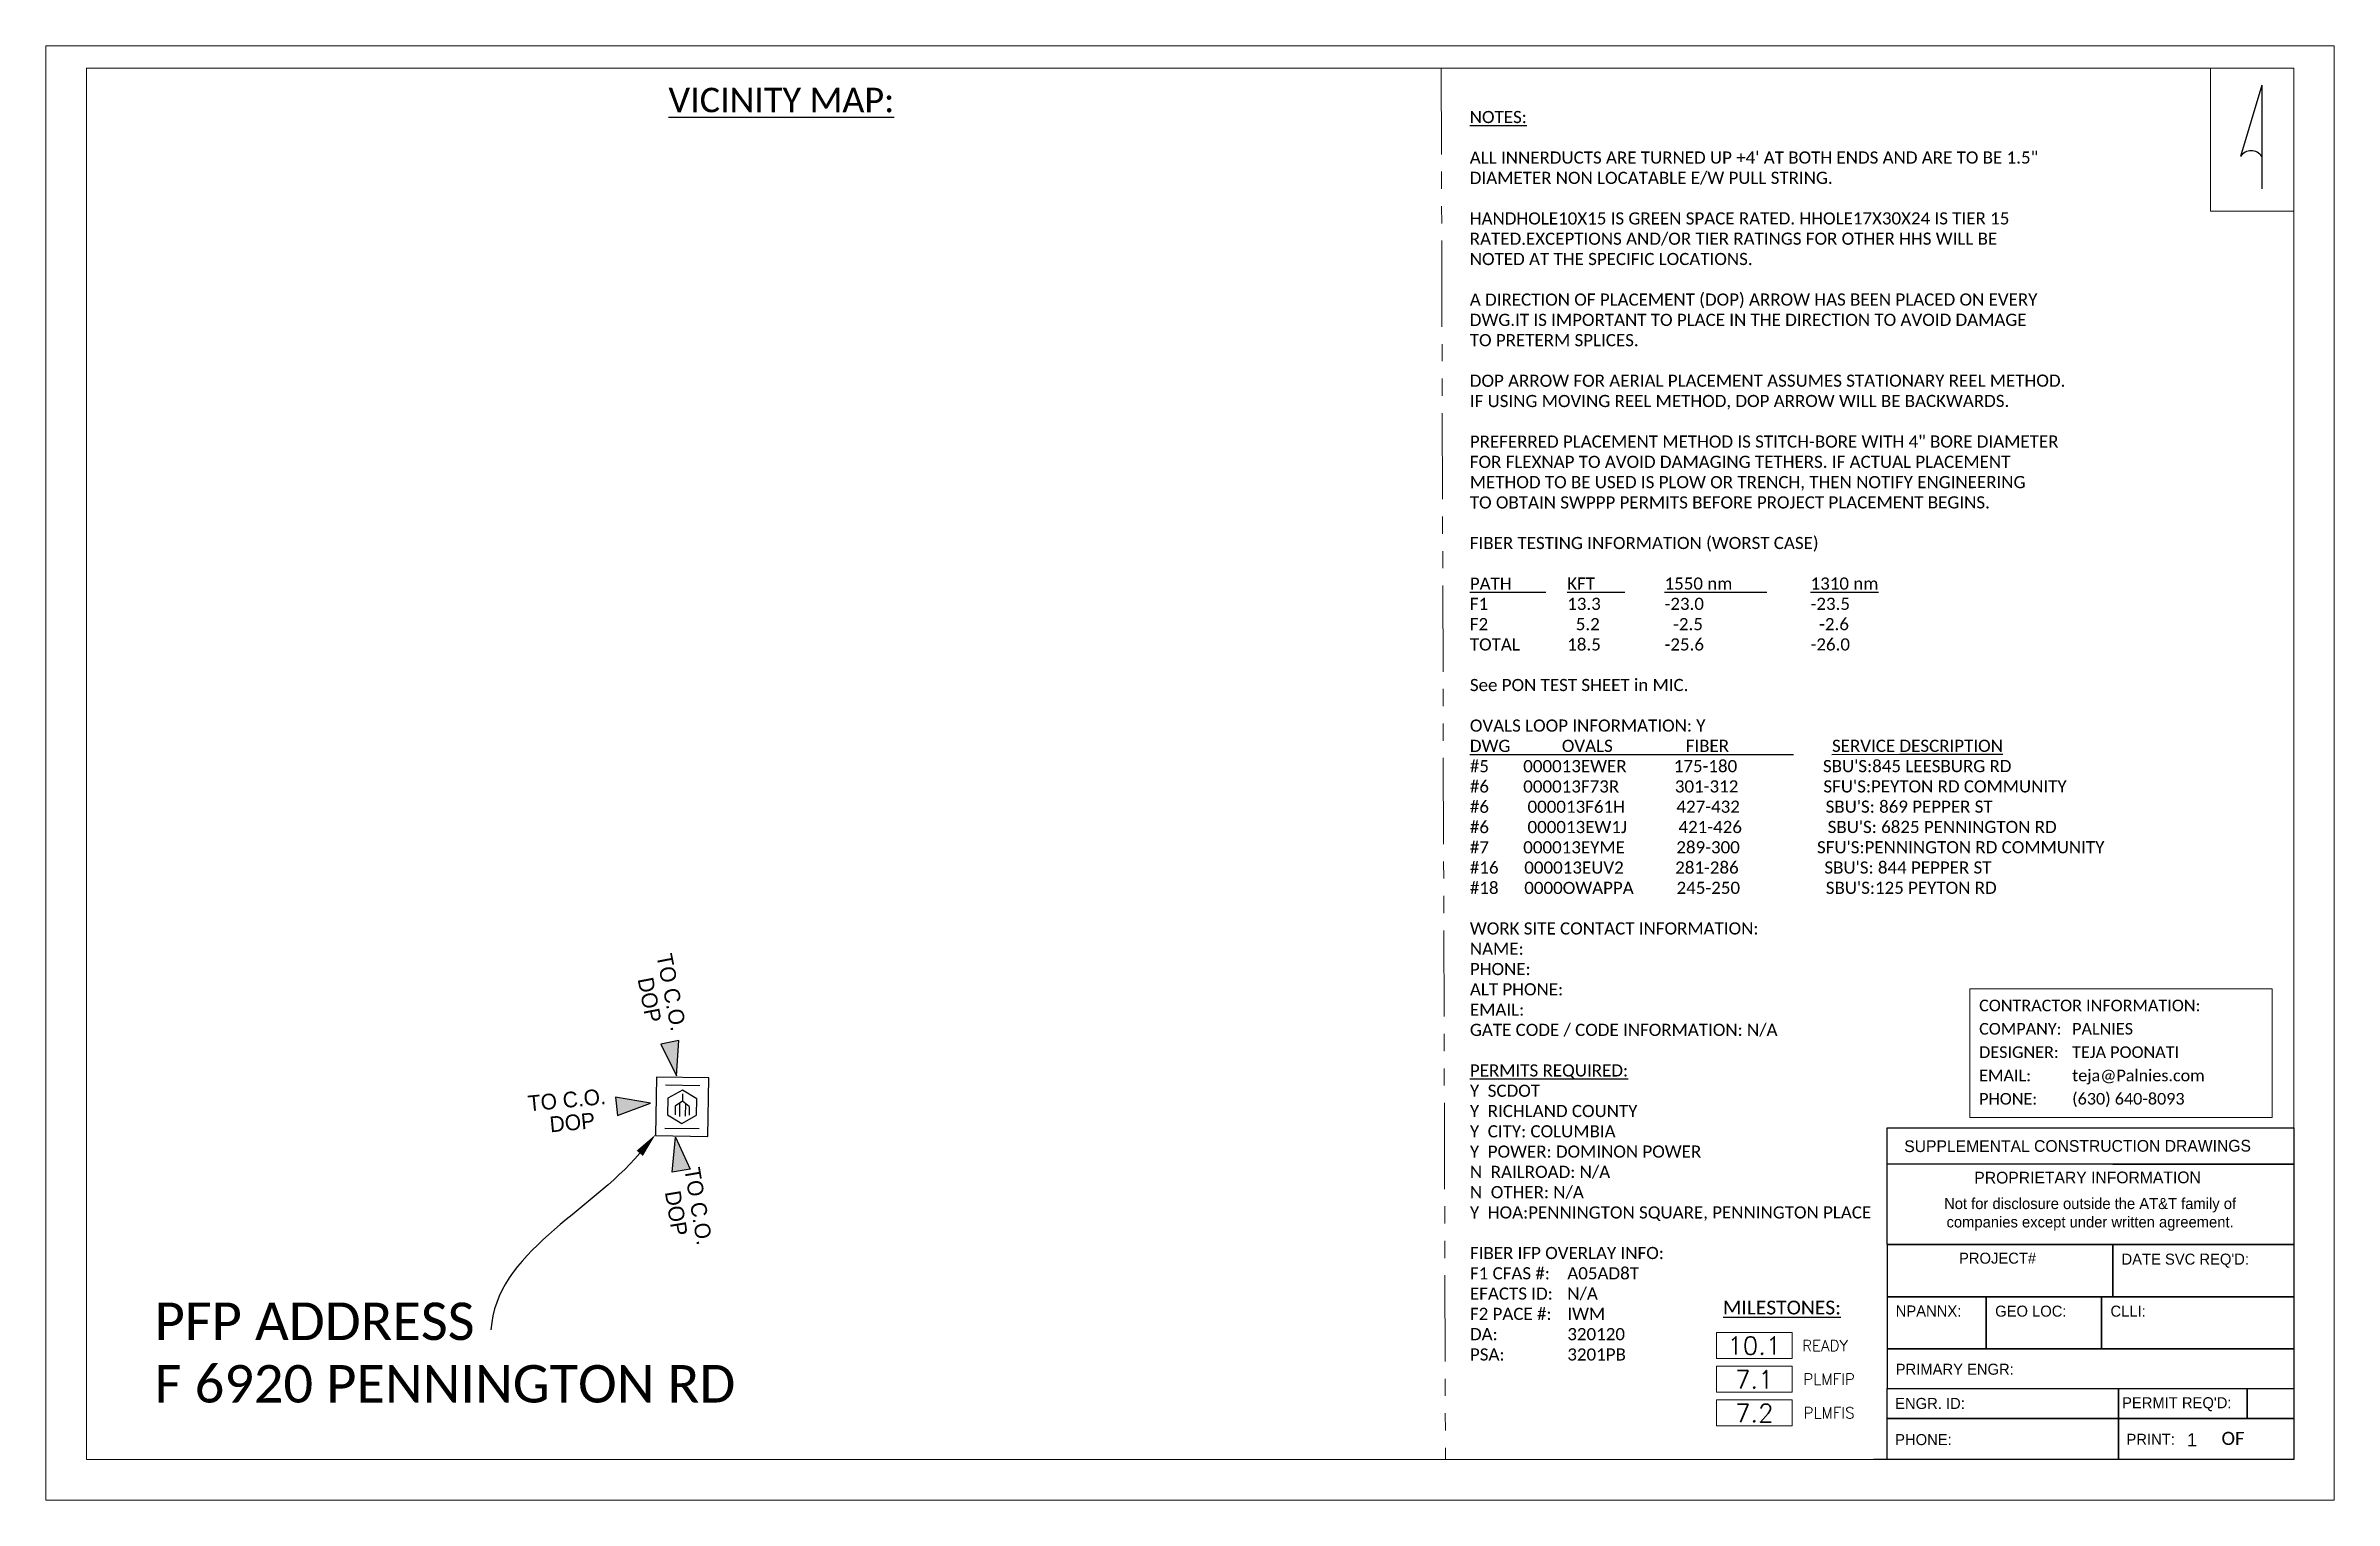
# Paper-space layout '1' of a CAD drawing. Header units: inches. Extents: x 1.3 to 17.9, y 1 to 11.6.
import ezdxf
from ezdxf import colors
from ezdxf.entities.mleader import LeaderData, LeaderLine
from ezdxf.enums import TextEntityAlignment as Align
from ezdxf.lldxf.tags import DXFTag
from ezdxf.math import Vec2, Vec3

# ---------------------------------------------------------------- set-up
doc = ezdxf.new("R2010")
doc.units = ezdxf.units.IN
doc.header["$MEASUREMENT"] = 0
doc.linetypes.add('ACAD_ISO02W100', pattern=[15, 12, -3])
doc.linetypes.add('PHANTOM2', pattern=[1.25, 0.625, -0.125, 0.125, -0.125, 0.125, -0.125])
for name, color, linetype, lineweight in [('Level 63', 7, 'Continuous', 0), ('Loops', 1, 'Continuous', 0), ('MISC', 7, 'Continuous', 0), ('ROW', 102, 'ACAD_ISO02W100', 20), ('Schematic', 7, 'Continuous', 0), ('TEXT', 7, 'Continuous', 0), ('unk 2 (def)', 7, 'Continuous', 0), ('z Level 63', 7, 'Continuous', 0)]:
    doc.layers.add(name, color=color, linetype=linetype, lineweight=lineweight)
for name, color, linetype in [('PFP', 1, 'Continuous'), ('STREET NAMES', 250, 'Continuous'), ('TO CO', 7, 'Continuous'), ('USE TEXT', 1, 'Continuous')]:
    doc.layers.add(name, color=color, linetype=linetype)
doc.styles.add('Annotative', font='arial.ttf')
doc.styles.add('calibri', font='calibri.ttf')
doc.styles.add('Legend', font='calibri.ttf')
doc.styles.add('MtXpl_Courier_New', font='cour.ttf')
doc.styles.get("Standard").update_dxf_attribs({"font": 'arial.ttf'})
doc.styles.add('Styletxt', font='txt.shx')
doc.styles.add('TelcoFixed', font='dgn000.shx', dxfattribs={"height": 108})
tags = doc.linetypes.add('BUR', pattern='A,4.693196,-0.073857,["B",Standard,S=0.5,R=0,X=0,Y=-0.25],-0.553701,4.679246', length=10).pattern_tags.tags
tags[6] = DXFTag(74, 10)

# ---------------------------------------------------------------- blocks, each defined once
blk = doc.blocks.new('ATTSW_NORTH1')
at = {"layer": 'z Level 63', "color": 0, "linetype": 'Continuous', "lineweight": -2, "ltscale": 800.0016}
for q in [(-1458, -1329), (0, -3559)]:
    blk.add_line((0, 3559), q, dxfattribs=at)
blk.add_arc((-729, -1826), 882, 34.29789, 145.70211, dxfattribs=at)
blk = doc.blocks.new('*U420')
for p, q in [((13.348, 1.853), (13.348, 2.701)), ((13.348, 2.701), (16.296, 2.701)), ((16.296, 2.701), (16.296, 1.853)), ((16.296, 2.436), (13.348, 2.436)), ((14.986, 2.436), (16.296, 2.436)), ((13.348, 1.853), (14.986, 1.853)), ((16.296, 1.853), (13.348, 1.853)), ((13.348, 1.853), (13.348, 1.475)), ((14.986, 1.475), (14.986, 1.853)), ((14.986, 1.853), (16.296, 1.853)), ((14.986, 1.853), (14.986, 1.475)), ((16.296, 1.853), (16.296, 1.475)), ((13.348, 1.475), (14.067, 1.475)), ((13.348, 1.475), (13.348, 1.098)), ((14.986, 1.475), (13.348, 1.475)), ((14.067, 1.098), (14.067, 1.475)), ((14.067, 1.475), (14.902, 1.475)), ((14.067, 1.475), (14.067, 1.098)), ((14.902, 1.475), (14.902, 1.098)), ((14.902, 1.098), (14.902, 1.475)), ((14.902, 1.475), (16.296, 1.475)), ((16.296, 1.475), (14.986, 1.475)), ((16.296, 1.475), (16.296, 1.098)), ((13.348, 1.098), (13.348, 0.811)), ((14.067, 1.098), (13.348, 1.098)), ((13.348, 1.098), (16.296, 1.098)), ((14.902, 1.098), (14.067, 1.098)), ((16.296, 1.098), (14.902, 1.098)), ((16.296, 1.098), (16.296, 0.811)), ((13.348, 0.811), (16.296, 0.811)), ((13.348, 0.592), (13.348, 0.811)), ((13.348, 0.811), (15.025, 0.811)), ((15.025, 0.811), (15.958, 0.811)), ((15.025, 0.811), (15.025, 0.592)), ((15.025, 0.592), (15.025, 0.811)), ((15.958, 0.811), (16.296, 0.811)), ((15.958, 0.592), (15.958, 0.811)), ((15.958, 0.811), (15.958, 0.592)), ((16.296, 0.811), (16.296, 0.592)), ((13.348, 0.295), (13.348, 0.592)), ((13.348, 0.592), (15.025, 0.592)), ((15.025, 0.592), (13.348, 0.592)), ((15.025, 0.592), (15.958, 0.592)), ((16.296, 0.592), (15.025, 0.592)), ((15.025, 0.592), (15.025, 0.295)), ((15.025, 0.295), (15.025, 0.592)), ((15.958, 0.592), (16.296, 0.592)), ((16.296, 0.592), (16.296, 0.295)), ((15.025, 0.295), (13.348, 0.295)), ((16.296, 0.295), (15.025, 0.295))]:
    blk.add_line(p, q)
at = {"layer": 'z Level 63', "color": 7, "linetype": 'Continuous', "lineweight": 0, "flags": 128}
blk.add_lwpolyline([(0, 10.543), (16.59, 10.543), (16.59, 0), (0, 0), (0, 10.543)], dxfattribs=at)
at = {"layer": 'z Level 63', "color": 7, "linetype": 'Continuous', "lineweight": 0}
for points in [[(0.295, 10.38), (16.296, 10.38), (16.296, 1.853), (16.296, 0.295), (13.348, 0.295), (0.295, 0.295)], [(15.694, 10.38), (16.296, 10.38), (16.296, 9.345), (15.694, 9.345)]]:
    blk.add_lwpolyline(points, close=True, dxfattribs=at)
at = {"layer": 'unk 2 (def)', "color": 7, "linetype": 'Continuous', "lineweight": 30, "ltscale": 100, "xscale": 0.0001058182743603506, "yscale": 0.0001058182743603506, "zscale": 0.0001058182743603506}
blk.add_blockref('ATTSW_NORTH1', (16.065, 9.882), dxfattribs=at)
at = {"color": 18, "lineweight": 30, "true_color": 0x000000, "style": 'TelcoFixed'}
for s, p in [('SUPPLEMENTAL CONSTRUCTION DRAWINGS', (13.473, 2.524)), ('PROPRIETARY INFORMATION', (13.981, 2.296))]:
    blk.add_text(s, height=0.085, rotation=0.085, dxfattribs=at).set_placement(p)
at = {"color": 18, "lineweight": 20, "true_color": 0x000000, "style": 'TelcoFixed'}
for s, p in [('PROJECT#', (13.87, 1.715)), ("DATE SVC REQ'D:", (15.048, 1.708)), ('NPANNX:', (13.411, 1.332)), ('GEO LOC:', (14.132, 1.331)), ('CLLI:', (14.968, 1.331)), ('PRIMARY ENGR:', (13.411, 0.91)), ('ENGR. ID:', (13.407, 0.662)), ("PERMIT REQ'D:", (15.052, 0.667)), ('PHONE:', (13.407, 0.4)), ('PRINT:', (15.084, 0.402))]:
    blk.add_text(s, height=0.08, dxfattribs=at).set_placement(p)
at = {"color": 18, "lineweight": 25, "true_color": 0x000000, "insert": (13.371, 2.191), "char_height": 0.08, "width": 2.89823, "attachment_point": 1, "style": 'TelcoFixed'}
blk.add_mtext('\\pxqc;Not for disclosure outside the AT&T family of\\Pcompanies except under written agreement.', dxfattribs=at)
at = {"color": 18, "lineweight": 50, "true_color": 0x000000, "insert": (15.773, 0.496), "char_height": 0.095, "attachment_point": 1, "style": 'calibri'}
blk.add_mtext_dynamic_manual_height_columns('OF', width=0.21385, gutter_width=0.475, heights=[0.103], dxfattribs=at)
at = {"color": 18, "lineweight": 50, "true_color": 0x000000, "style": 'MtXpl_Courier_New', "flags": 10}
blk.add_attdef('PROJECT_#', (13.832, 1.524), '', height=0.085, rotation=0.05, dxfattribs=at)
for tag, p in [('SVC_DATE', (15.237, 1.531)), ('GEO_LOC', (14.15, 1.148)), ('CLLI_REG', (15.293, 1.151)), ('PRIMARY_ENG', (14.521, 0.894)), ('ENGR_ID', (14.055, 0.657)), ('PERMIT_REQ', (16.015, 0.659)), ('PHONE_#', (13.927, 0.392)), ('TOTAL_PG', (15.987, 0.399))]:
    blk.add_attdef(tag, p, '', height=0.085, dxfattribs=at)
blk.add_attdef('NPANNX', text='', height=0.085, dxfattribs=at).set_placement((13.423, 1.242), align=Align.TOP_LEFT)
blk = doc.blocks.new('s')
at = {"color": 18, "linetype": 'Continuous', "lineweight": 30, "true_color": 0x000000}
for p, q in [((12.895, 9.213), (12.895, 9.388)), ((13.115, 9.214), (13.115, 9.389)), ((12.939, 9.301), (12.976, 9.301)), ((12.987, 9.287), (13.054, 9.287)), ((12.988, 9.317), (13.053, 9.317)), ((13.002, 9.337), (13.047, 9.337)), ((13.003, 9.265), (13.047, 9.265))]:
    blk.add_line(p, q, dxfattribs=at)
at = {"color": 18, "linetype": 'Continuous', "lineweight": 30, "true_color": 0x000000, "flags": 128}
for points in [[(13.154, 9.167), (13.154, 9.435), (12.854, 9.435), (12.855, 9.166), (13.154, 9.167)], [(13.09, 9.301), (13.047, 9.375), (12.962, 9.375), (12.919, 9.301), (12.962, 9.227), (13.047, 9.227), (13.09, 9.301)]]:
    blk.add_lwpolyline(points, close=True, dxfattribs=at)
blk.add_lwpolyline([(13.002, 9.337), (12.976, 9.301), (13.003, 9.265)], dxfattribs=at)
blk = doc.blocks.new('*U415')
h = blk.add_hatch(color=92)
h.dxf.hatch_style = 1
h.paths.add_polyline_path([(-150, 0), (56, 55), (56, -55)])
at = {"color": 92}
blk.add_lwpolyline([(-150, 0), (56, 55), (56, -55), (-150, 0)], close=True, dxfattribs=at)
at = {"color": 92, "lineweight": 30}
blk.add_lwpolyline([(580, 0, 0, 0, 0), (56, 0, 30, 0, 0), (0, 0, 0, 0, 0)], format="xyseb", dxfattribs=at)
at = {"color": 92, "lineweight": 30, "char_height": 95, "attachment_point": 1, "style": 'TelcoFixed'}
for s, insert in [('TO C.O.', (48, 115)), ('\\pxql;DOP', (167, -24))]:
    blk.add_mtext_dynamic_manual_height_columns(s, width=678.47, gutter_width=1, heights=[0], dxfattribs=dict(at, insert=insert))
blk = doc.blocks.new('*U414')
h = blk.add_hatch(color=92)
h.dxf.hatch_style = 1
h.paths.add_polyline_path([(150, 0), (-56, 55), (-56, -55)])
at = {"color": 92, "lineweight": 30}
blk.add_lwpolyline([(-580, 0, 0, 0, 0), (-56, 0, 30, 0, 0), (0, 0, 0, 0, 0)], format="xyseb", dxfattribs=at)
at = {"color": 92}
blk.add_lwpolyline([(150, 0), (-56, 55), (-56, -55), (150, 0)], close=True, dxfattribs=at)
at = {"color": 92, "lineweight": 30, "char_height": 95, "attachment_point": 1, "style": 'TelcoFixed'}
for s, insert in [('TO C.O.', (-588, 115)), ('\\pxql;DOP', (-469, -24))]:
    blk.add_mtext_dynamic_manual_height_columns(s, width=678.47, gutter_width=1, heights=[0], dxfattribs=dict(at, insert=insert))

psp = doc.layouts.new('1')

# ---------------------------------------------------------------- linework, layer by layer
for p, q in [((16.232, 1.318), (14.556, 1.318)), ((17.503, 1.318), (16.232, 1.318))]:
    psp.add_line(p, q)
at = {"layer": 'Level 63', "linetype": 'PHANTOM2', "lineweight": 13}
psp.add_line((11.421, 11.404), (11.452, 1.318), dxfattribs=at)
at = {"layer": 'MISC'}
psp.add_lwpolyline([(15.253, 4.73), (17.446, 4.73), (17.446, 3.797), (15.253, 3.797)], close=True, dxfattribs=at)
at = {"layer": 'ROW', "color": 18, "linetype": 'BUR', "lineweight": 15, "ltscale": 10, "true_color": 0x000000}
for points in [[(13.417, 2.239), (13.966, 2.239), (13.966, 2.05), (13.417, 2.05)], [(13.417, 1.995), (13.966, 1.995), (13.966, 1.806), (13.417, 1.806)], [(13.417, 1.751), (13.966, 1.751), (13.966, 1.562), (13.417, 1.562)]]:
    psp.add_lwpolyline(points, close=True, dxfattribs=at)

# ---------------------------------------------------------------- block references
at = {"layer": 'PFP', "xscale": 1.417125936544177, "yscale": 1.417125936544177, "zscale": 1.417125936544177, "rotation": 268.9605154861241}
psp.add_blockref('s', (-6.925, 22.541), dxfattribs=at)
at = {"layer": 'STREET NAMES', "color": 18, "lineweight": 50, "true_color": 0x000000}
psp.add_blockref('*U420', (1.305, 1.023), dxfattribs=at)
at = {"layer": 'TO CO'}
for name, p, xscale, yscale, zscale, rotation in [('*U414', (5.842, 4.277), 0.00119821851949328, 0.00119821851949328, 0.00119821851949328, 281.0043275488096), ('*U414', (5.509, 3.885), 0.001198218519493279, 0.001198218519493279, 0.001198218519493279, 5.440288123197677), ('*U415', (5.9, 3.478), 0.001198218519493279, 0.001198218519493279, 0.001198218519493279, 279.5383684205143)]:
    psp.add_blockref(name, p, dxfattribs=dict(at, xscale=xscale, yscale=yscale, zscale=zscale, rotation=rotation))

# ---------------------------------------------------------------- texts
at = {"insert": (5.819, 11.262), "char_height": 0.17745, "attachment_point": 1, "style": 'Legend'}
psp.add_mtext_dynamic_manual_height_columns('{\\LVICINITY MAP:}', width=1.81093, gutter_width=550.286, heights=[0], dxfattribs=at)
at = {"color": 18, "linetype": 'Continuous', "true_color": 0x000000, "char_height": 0.08, "width": 0.4, "attachment_point": 5, "style": 'Styletxt'}
for s, insert in [('READY', (14.204, 2.144)), ('PLMFIP', (14.233, 1.901)), ('PLMFIS', (14.233, 1.657))]:
    psp.add_mtext(s, dxfattribs=dict(at, insert=insert))
at = {"color": 18, "lineweight": 50, "true_color": 0x000000, "insert": (16.827, 1.509), "char_height": 0.095, "width": 0.754, "attachment_point": 1, "style": 'Annotative'}
psp.add_mtext('1 ', dxfattribs=at)
at = {"layer": 'Schematic', "color": 18, "lineweight": 60, "true_color": 0x000000, "char_height": 0.13, "width": 0.5, "attachment_point": 5, "style": 'Styletxt'}
for s, insert in [('10.1', (13.691, 2.144)), ('7.1', (13.691, 1.899)), ('7.2', (13.691, 1.655))]:
    psp.add_mtext(s, dxfattribs=dict(at, insert=insert))
at = {"layer": 'TEXT', "color": 18, "lineweight": 30, "insert": (15.321, 4.652), "char_height": 0.08426, "width": 1.9035, "attachment_point": 1, "line_spacing_factor": 1.204133, "style": 'Legend'}
psp.add_mtext('CONTRACTOR INFORMATION: COMPANY: ^I{\\C256;\\c0;PALNIES }\\PDESIGNER: ^I{\\C256;\\c0;TEJA POONATI}\\PEMAIL: ^I{\\C256;\\c0;teja@Palnies.com\\P}PHONE: ^I({\\C256;\\c0;630) 640-8093}', dxfattribs=at)
at = {"layer": 'USE TEXT', "color": 18, "true_color": 0x000000, "insert": (11.628, 11.094), "char_height": 0.08821, "width": 5.91412, "attachment_point": 1, "rotation": 0.01, "style": 'Legend'}
psp.add_mtext('{\\LNOTES:\\P}\\PALL INNERDUCTS ARE TURNED UP +4\' AT BOTH ENDS AND ARE TO BE 1.5"\\PDIAMETER NON LOCATABLE E/W PULL STRING. \\P\\PHANDHOLE10X15 IS GREEN SPACE RATED. HHOLE17X30X24 IS TIER 15\\PRATED.EXCEPTIONS AND/OR TIER RATINGS FOR OTHER HHS WILL BE\\PNOTED AT THE SPECIFIC LOCATIONS.\\P\\PA DIRECTION OF PLACEMENT (DOP) ARROW HAS BEEN PLACED ON EVERY\\PDWG.IT IS IMPORTANT TO PLACE IN THE DIRECTION TO AVOID DAMAGE\\PTO PRETERM SPLICES.\\P\\PDOP ARROW FOR AERIAL PLACEMENT ASSUMES STATIONARY REEL METHOD.\\PIF USING MOVING REEL METHOD, DOP ARROW WILL BE BACKWARDS.\\P\\PPREFERRED PLACEMENT METHOD IS STITCH-BORE WITH 4" BORE DIAMETER\\PFOR FLEXNAP TO AVOID DAMAGING TETHERS. IF ACTUAL PLACEMENT\\PMETHOD TO BE USED IS PLOW OR TRENCH, THEN NOTIFY ENGINEERING\\PTO OBTAIN SWPPP PERMITS BEFORE PROJECT PLACEMENT BEGINS.\\P\\PFIBER TESTING INFORMATION (WORST CASE)\\P\\P{\\LPATH}        ^I{\\LKFT}       ^I{\\L1550 nm}   ^I     ^I{\\L1310 nm}\\PF1             ^I13.3          ^I-23.0       ^I          ^I-23.5\\PF2             ^I  5.2    ^I  -2.5         ^I^I  -2.6\\PTOTAL      ^I18.5       ^I-25.6       ^I^I-26.0\\P\\PSee PON TEST SHEET in MIC.\\P\\POVALS LOOP INFORMATION: Y\\P{\\LDWG }           {\\LOVALS}                 {\\LFIBER}          ^I    {\\L SERVICE DESCRIPTION}\\P\\pxql;#5        000013EWER           175-180                    SBU\'S:845 LEESBURG RD\\P#6        000013F73R             301-312        ^I   SFU\'S:PEYTON RD COMMUNITY\\P#6         000013F61H            427-432                    SBU\'S: 869 PEPPER ST\\P#6         000013EW1J            421-426                    SBU\'S: 6825 PENNINGTON RD\\P\\pq*;#7        000013EYME            289-300                  SFU\'S:PENNINGTON RD COMMUNITY\\P\\pql;#16      000013EUV2            281-286                    SBU\'S: 844 PEPPER ST\\P#18      0000OWAPPA          245-250                    SBU\'S:125 PEYTON RD\\P\\P\\pq*;WORK SITE CONTACT INFORMATION:\\PNAME:^I\\PPHONE:\\PALT PHONE:\\PEMAIL:^I\\PGATE CODE / CODE INFORMATION: N/A\\P\\P{\\LPERMITS REQUIRED:}\\PY  SCDOT \\PY  RICHLAND COUNTY \\PY  CITY: COLUMBIA\\PY  POWER: DOMINON POWER \\PN  RAILROAD: N/A\\PN  OTHER: N/A    \\PY  HOA:PENNINGTON SQUARE, PENNINGTON PLACE      \\P\\PFIBER IFP OVERLAY INFO:\\PF1 CFAS #:^IA05AD8T\\PEFACTS ID:^IN/A\\PF2 PACE #:^IIWM\\PDA:^I^I320120\\PPSA:^I    ^I3201PB', dxfattribs=at)
at = {"layer": 'USE TEXT', "color": 5, "lineweight": 60, "insert": (2.094, 2.456), "char_height": 0.27164, "attachment_point": 1, "style": 'Legend'}
psp.add_mtext_dynamic_manual_height_columns('{\\C7;PFP ADDRESS\\PF 6920 PENNINGTON RD}', width=4.23804, gutter_width=0.0000242, heights=[0], dxfattribs=at)
at = {"layer": 'USE TEXT', "color": 18, "true_color": 0x000000, "insert": (13.464, 2.47), "char_height": 0.1, "attachment_point": 1, "rotation": 0.01, "style": 'Legend'}
psp.add_mtext_dynamic_manual_height_columns('{\\LMILESTONES:}', width=0.09502, gutter_width=294.656, heights=[0], dxfattribs=at)

# ---------------------------------------------------------------- leaders
at = {"layer": 'Loops', "color": 7, "lineweight": 50, "ltscale": 0.1}
ml = psp.add_multileader_mtext('Standard', dxfattribs=at)
ml.set_content('', color=7)
ml.set_leader_properties()
ml.build(insert=Vec2(0, 0))
ml.multileader.update_dxf_attribs({"leader_type": 2, "has_dogleg": 0, "dogleg_length": 0.36, "arrow_head_size": 0.18})
ctx = ml.context
ctx.base_point, ctx.char_height, ctx.arrow_head_size, ctx.landing_gap_size, ctx.plane_origin, ctx.plane_x_axis, ctx.plane_y_axis = Vec3(4.521, 2.08), 0.18, 0.18, 0.09, Vec3(44.298, -3.64), Vec3(0.063122, 0.998006), Vec3(-0.998006, 0.063122)
ctx.text_align_type = 2
notes = []
notes.append((ctx, [(0, (1, 1, 0), (4.555, 2.619), (-0.063122, -0.998006), 0.36, [(0, [(5.727, 3.676)], 0, [])])]))
ctx.mtext.insert, ctx.mtext.text_direction, ctx.mtext.rotation, ctx.mtext.alignment, ctx.mtext.flow_direction = Vec3(4.437, 2.175), Vec3(0.063122, 0.998006), 1.507632, 3, 5
for ctx, leaders in notes:
    for number, flags, end, landing, length, lines in leaders:
        leader = LeaderData()
        leader.index, (leader.has_last_leader_line, leader.has_dogleg_vector, leader.attachment_direction) = number, flags
        leader.last_leader_point, leader.dogleg_vector, leader.dogleg_length = Vec3(end), Vec3(landing), length
        for number, points, colour, breaks in lines:
            line = LeaderLine()
            line.index, line.vertices, line.color, line.breaks = number, Vec3.list(points), colors.encode_raw_color(colour), breaks
            leader.lines.append(line)
        ctx.leaders.append(leader)

doc.saveas('drawing.dxf')
